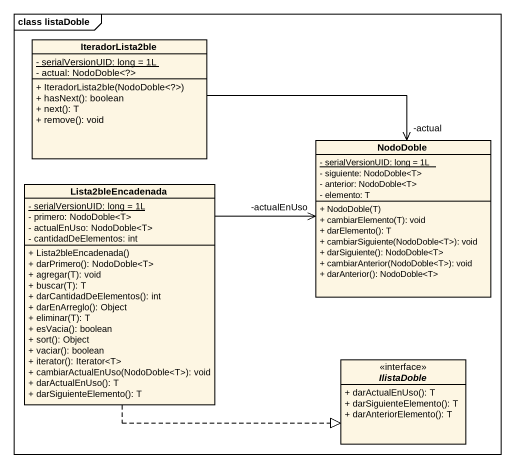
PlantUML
@startuml
mainframe class listaDoble
hide circle
hide empty members
skinparam classAttributeIconSize 0
class IteradorLista2ble {
  {static} - serialVersionUID: long = 1L
  - actual: NodoDoble<?>
  + IteradorLista2ble(NodoDoble<?>)
  + hasNext(): boolean
  + next(): T
  + remove(): void
}
class NodoDoble {
  {static} - serialVersionUID: long = 1L
  - siguiente: NodoDoble<T>
  - anterior: NodoDoble<T>
  - elemento: T
  + NodoDoble(T)
  + cambiarElemento(T): void
  + darElemento(): T
  + cambiarSiguiente(NodoDoble<T>): void
  + darSiguiente(): NodoDoble<T>
  + cambiarAnterior(NodoDoble<T>): void
  + darAnterior(): NodoDoble<T>
}
class Lista2bleEncadenada {
  {static} - serialVersionUID: long = 1L
  - primero: NodoDoble<T>
  - actualEnUso: NodoDoble<T>
  - cantidadDeElementos: int
  + Lista2bleEncadenada()
  + darPrimero(): NodoDoble<T>
  + agregar(T): void
  + buscar(T): T
  + darCantidadDeElementos(): int
  + darEnArreglo(): Object
  + eliminar(T): T
  + esVacia(): boolean
  + sort(): Object
  + vaciar(): boolean
  + iterator(): Iterator<T>
  + cambiarActualEnUso(NodoDoble<T>): void
  + darActualEnUso(): T
  + darSiguienteElemento(): T
}
interface IlistaDoble <<interface>> {
  + darActualEnUso(): T
  + darSiguienteElemento(): T
  + darAnteriorElemento(): T
}
IteradorLista2ble -right-> "-actual" NodoDoble
Lista2bleEncadenada -right-> "-actualEnUso" NodoDoble
Lista2bleEncadenada .right.|> IlistaDoble
@enduml
